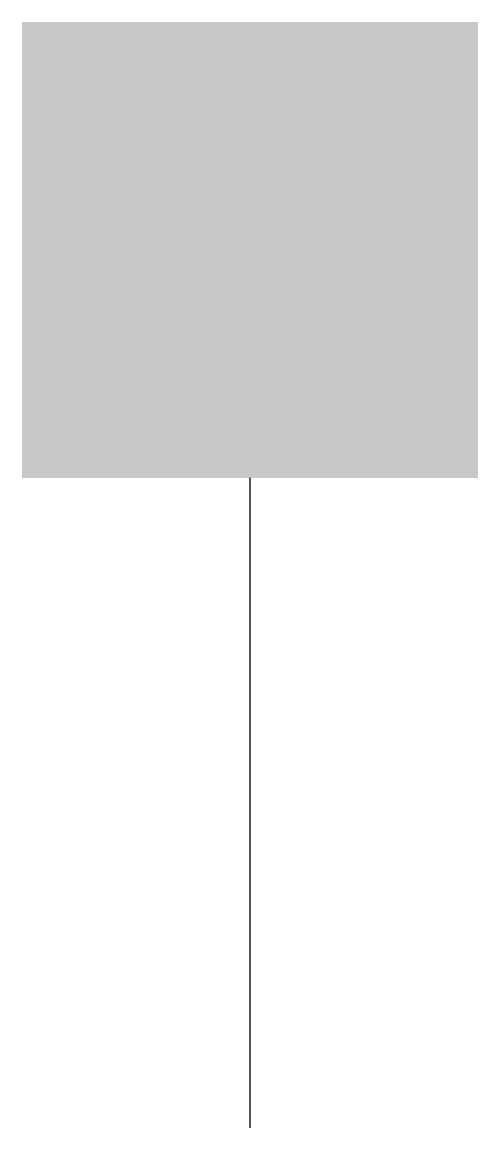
# Model space of a CAD drawing. Extents: x -0.033 to 0.033, y 0 to 0.158.
import ezdxf

# ---------------------------------------------------------------- set-up
doc = ezdxf.new("R2010")
doc.units = 0
doc.header["$LTSCALE"] = 0.25
doc.header["$MEASUREMENT"] = 0
doc.layers.get('0').update_dxf_attribs({"linetype": 'CONTINUOUS'})

msp = doc.modelspace()

# ---------------------------------------------------------------- linework, layer by layer
at = {"linetype": 'Continuous'}
msp.add_line((0, 0, 144), (0, 0.09295, 144), dxfattribs=at)
msp.add_solid([(-0.03259, 0.09295, 144), (0.03259, 0.09295, 144), (-0.03259, 0.15814, 144), (0.03259, 0.15814, 144)], dxfattribs=at)

doc.saveas('drawing.dxf')
